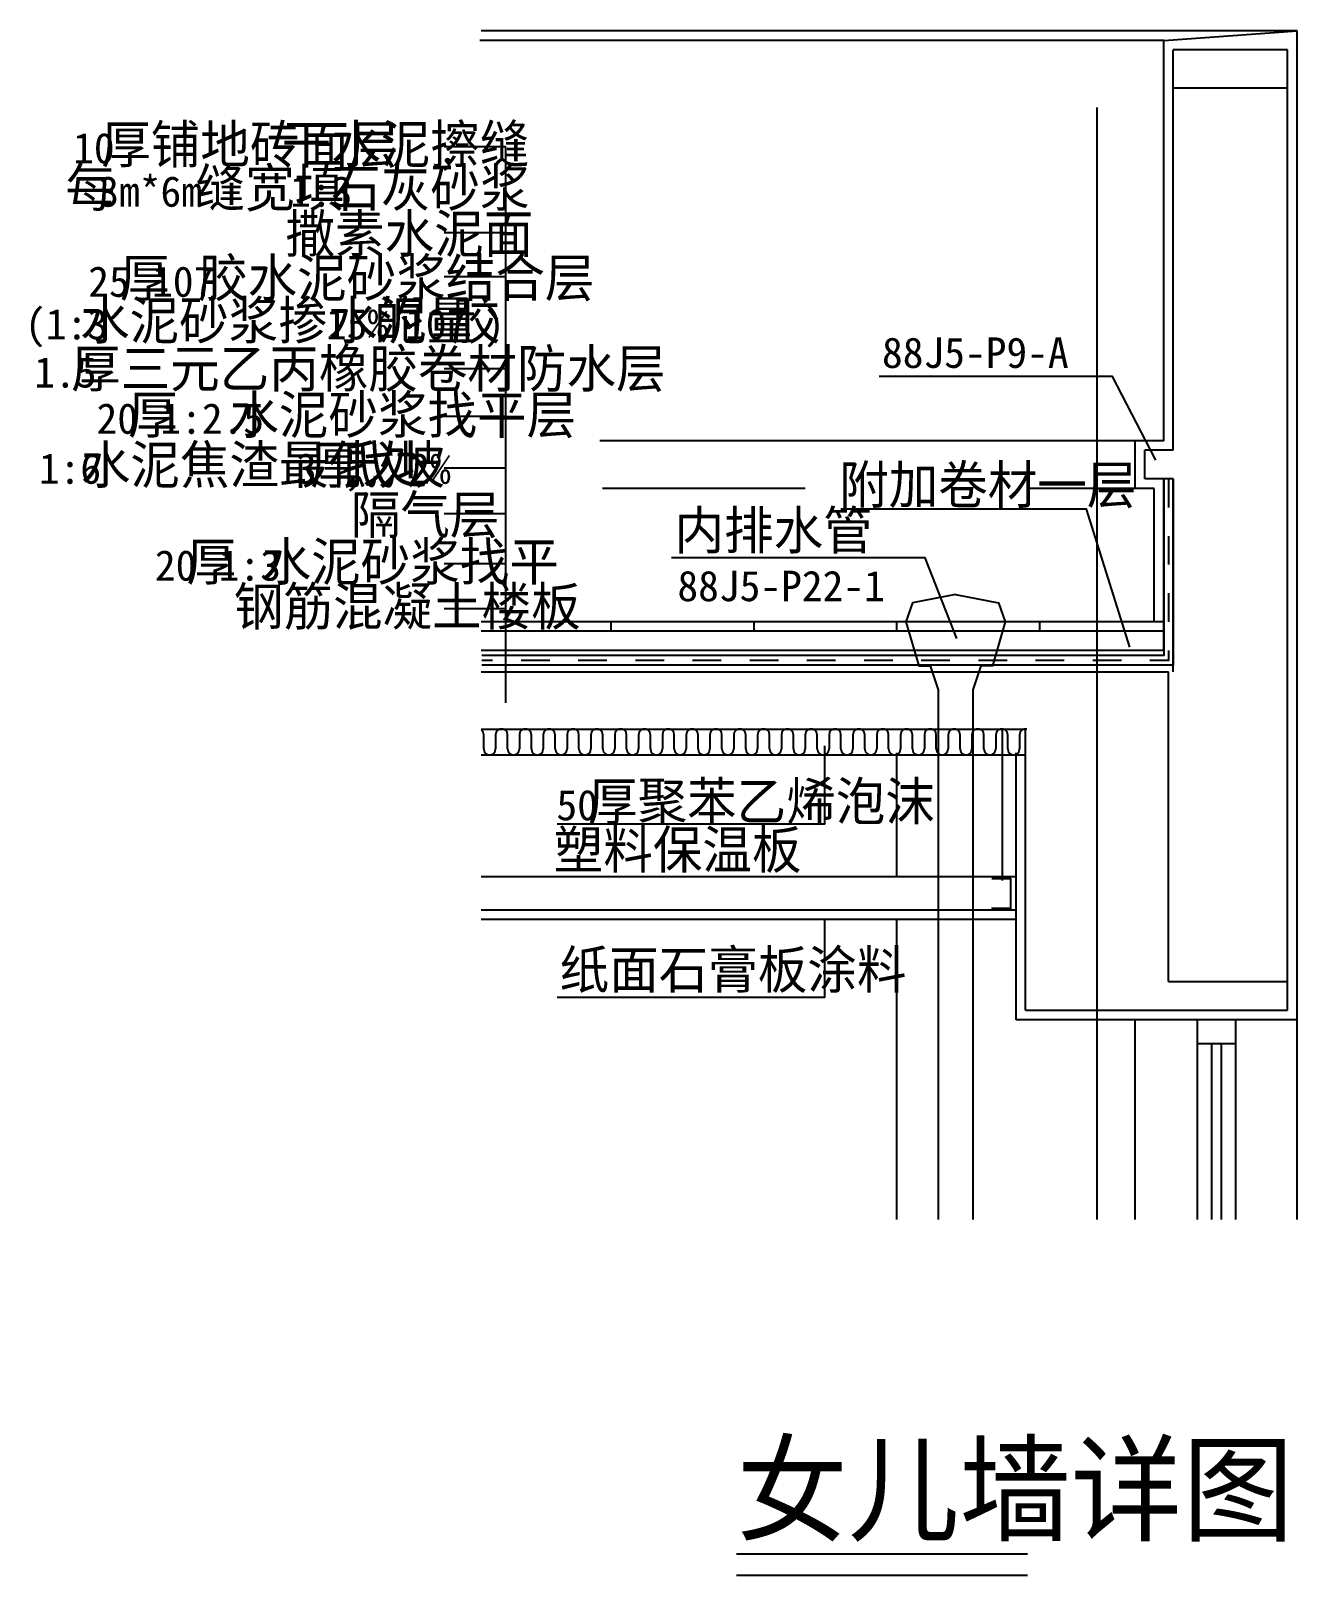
# Model space of a CAD drawing. Header units: metres. Extents: x 9942 to 12600, y 7954 to 11195.
import ezdxf

# ---------------------------------------------------------------- set-up
doc = ezdxf.new("R2010")
doc.units = ezdxf.units.M
for name, color, linetype in [('DOTE', 1, 'Continuous'), ('PUB_DIM', 3, 'Continuous'), ('PUB_HATCH', 7, 'Continuous'), ('PUB_TEXT', 7, 'Continuous'), ('S_SURFACE', 6, 'Continuous'), ('SURFACE', 6, 'Continuous'), ('WALL', 255, 'Continuous'), ('WINDOW', 2, 'Continuous')]:
    doc.layers.add(name, color=color, linetype=linetype)

# ---------------------------------------------------------------- blocks, each defined once
blk = doc.blocks.new('M_N12GXS')
at = {"layer": 'DOTE'}
blk.add_line((-420, 0), (-420, 2334.06), dxfattribs=at)
at = {"layer": 'PUB_DIM'}
for p, q in [((-1660.89, 2251.51), (-1790.31, 2251.51)), ((-1660.89, 1084.53), (-1660.89, 2251.51)), ((-1660.89, 2070.67), (-1790.31, 2070.67)), ((-1660.89, 1978.24), (-1790.31, 1978.24)), ((-1660.89, 1785.35), (-1790.31, 1785.35)), ((-1660.89, 1685.29), (-1790.31, 1685.29)), ((-1660.89, 1576.9), (-1790.31, 1576.9)), ((-1660.89, 1481.02), (-1790.31, 1481.02)), ((-1660.89, 1376.18), (-1790.31, 1376.18)), ((-1660.89, 1281.5), (-1790.31, 1281.5))]:
    blk.add_line(p, q, dxfattribs=at)
for points in [[(-296.9, 1594), (-387.62, 1769.27), (-877.5, 1769.27)], [(-351.33, 1201.14), (-442.05, 1491.25), (-957.89, 1491.25)], [(-714.21, 1219.27), (-780.73, 1388.5), (-1312.95, 1388.5)], [(-992.04, 994.48), (-992.04, 829.55), (-1553.59, 829.55)], [(-992.04, 630.79), (-992.04, 465.86), (-1553.59, 465.86)]]:
    blk.add_lwpolyline(points, dxfattribs=at)
at = {"layer": 'PUB_HATCH'}
for p, q in [((-280, 1194.57), (-280, 1554.57)), ((-280, 1254.57), (-1712.56, 1254.57)), ((-280, 1234.57), (-1712.56, 1234.57)), ((-1440, 1234.57), (-1440, 1254.57)), ((-1140, 1234.57), (-1140, 1254.57)), ((-840, 1234.57), (-840, 1254.57)), ((-540, 1234.57), (-540, 1254.57)), ((-280, 1194.57), (-1712.56, 1194.57)), ((-1708.59, 1022.72), (-1712.11, 1027.12)), ((-1712.11, 1027.12), (-1712.11, 1027.12)), ((-1707.5, 1017.22), (-1708.59, 1022.72)), ((-1707.5, 987.81), (-1707.5, 1017.22)), ((-1681.41, 1022.72), (-1682.5, 1017.22)), ((-1682.5, 1017.22), (-1682.5, 987.81)), ((-1677.89, 1027.12), (-1681.41, 1022.72)), ((-1672.82, 1029.57), (-1677.89, 1027.12)), ((-1667.18, 1029.57), (-1672.82, 1029.57)), ((-1662.11, 1027.12), (-1667.18, 1029.57)), ((-1658.59, 1022.72), (-1662.11, 1027.12)), ((-1657.5, 1017.22), (-1658.59, 1022.72)), ((-1657.5, 987.81), (-1657.5, 1017.22)), ((-1631.41, 1022.72), (-1632.5, 1017.22)), ((-1632.5, 1017.22), (-1632.5, 987.81)), ((-1627.89, 1027.12), (-1631.41, 1022.72)), ((-1622.82, 1029.57), (-1627.89, 1027.12)), ((-1617.18, 1029.57), (-1622.82, 1029.57)), ((-1612.11, 1027.12), (-1617.18, 1029.57)), ((-1608.59, 1022.72), (-1612.11, 1027.12)), ((-1607.5, 1017.22), (-1608.59, 1022.72)), ((-1607.5, 987.81), (-1607.5, 1017.22)), ((-1581.41, 1022.72), (-1582.5, 1017.22)), ((-1582.5, 1017.22), (-1582.5, 987.81)), ((-1577.89, 1027.12), (-1581.41, 1022.72)), ((-1572.82, 1029.57), (-1577.89, 1027.12)), ((-1567.18, 1029.57), (-1572.82, 1029.57)), ((-1562.11, 1027.12), (-1567.18, 1029.57)), ((-1558.59, 1022.72), (-1562.11, 1027.12)), ((-1557.5, 1017.22), (-1558.59, 1022.72)), ((-1557.5, 987.81), (-1557.5, 1017.22)), ((-1531.41, 1022.72), (-1532.5, 1017.22)), ((-1532.5, 1017.22), (-1532.5, 987.81)), ((-1527.89, 1027.12), (-1531.41, 1022.72)), ((-1522.82, 1029.57), (-1527.89, 1027.12)), ((-1517.18, 1029.57), (-1522.82, 1029.57)), ((-1512.11, 1027.12), (-1517.18, 1029.57)), ((-1508.59, 1022.72), (-1512.11, 1027.12)), ((-1507.5, 1017.22), (-1508.59, 1022.72)), ((-1507.5, 987.81), (-1507.5, 1017.22)), ((-1481.41, 1022.72), (-1482.5, 1017.22)), ((-1482.5, 1017.22), (-1482.5, 987.81)), ((-1477.89, 1027.12), (-1481.41, 1022.72)), ((-1472.82, 1029.57), (-1477.89, 1027.12)), ((-1467.18, 1029.57), (-1472.82, 1029.57)), ((-1462.11, 1027.12), (-1467.18, 1029.57)), ((-1458.59, 1022.72), (-1462.11, 1027.12)), ((-1457.5, 1017.22), (-1458.59, 1022.72)), ((-1457.5, 987.81), (-1457.5, 1017.22)), ((-1431.41, 1022.72), (-1432.5, 1017.22)), ((-1432.5, 1017.22), (-1432.5, 987.81)), ((-1427.89, 1027.12), (-1431.41, 1022.72)), ((-1422.82, 1029.57), (-1427.89, 1027.12)), ((-1417.18, 1029.57), (-1422.82, 1029.57)), ((-1412.11, 1027.12), (-1417.18, 1029.57)), ((-1408.59, 1022.72), (-1412.11, 1027.12)), ((-1407.5, 1017.22), (-1408.59, 1022.72)), ((-1407.5, 987.81), (-1407.5, 1017.22)), ((-1381.41, 1022.72), (-1382.5, 1017.22)), ((-1382.5, 1017.22), (-1382.5, 987.81)), ((-1377.89, 1027.12), (-1381.41, 1022.72)), ((-1372.82, 1029.57), (-1377.89, 1027.12)), ((-1367.18, 1029.57), (-1372.82, 1029.57)), ((-1362.11, 1027.12), (-1367.18, 1029.57)), ((-1358.59, 1022.72), (-1362.11, 1027.12)), ((-1357.5, 1017.22), (-1358.59, 1022.72)), ((-1357.5, 987.81), (-1357.5, 1017.22)), ((-1331.41, 1022.72), (-1332.5, 1017.22)), ((-1332.5, 1017.22), (-1332.5, 987.81)), ((-1327.89, 1027.12), (-1331.41, 1022.72)), ((-1322.82, 1029.57), (-1327.89, 1027.12)), ((-1317.18, 1029.57), (-1322.82, 1029.57)), ((-1312.11, 1027.12), (-1317.18, 1029.57)), ((-1308.59, 1022.72), (-1312.11, 1027.12)), ((-1307.5, 1017.22), (-1308.59, 1022.72)), ((-1307.5, 987.81), (-1307.5, 1017.22)), ((-1281.41, 1022.72), (-1282.5, 1017.22)), ((-1282.5, 1017.22), (-1282.5, 987.81)), ((-1277.89, 1027.12), (-1281.41, 1022.72)), ((-1272.82, 1029.57), (-1277.89, 1027.12)), ((-1267.18, 1029.57), (-1272.82, 1029.57)), ((-1262.11, 1027.12), (-1267.18, 1029.57)), ((-1258.59, 1022.72), (-1262.11, 1027.12)), ((-1257.5, 1017.22), (-1258.59, 1022.72)), ((-1257.5, 987.81), (-1257.5, 1017.22)), ((-1231.41, 1022.72), (-1232.5, 1017.22)), ((-1232.5, 1017.22), (-1232.5, 987.81)), ((-1227.89, 1027.12), (-1231.41, 1022.72)), ((-1222.82, 1029.57), (-1227.89, 1027.12)), ((-1217.18, 1029.57), (-1222.82, 1029.57)), ((-1212.11, 1027.12), (-1217.18, 1029.57)), ((-1208.59, 1022.72), (-1212.11, 1027.12)), ((-1207.5, 1017.22), (-1208.59, 1022.72)), ((-1207.5, 987.81), (-1207.5, 1017.22)), ((-1181.41, 1022.72), (-1182.5, 1017.22)), ((-1182.5, 1017.22), (-1182.5, 987.81)), ((-1177.89, 1027.12), (-1181.41, 1022.72)), ((-1172.82, 1029.57), (-1177.89, 1027.12)), ((-1167.18, 1029.57), (-1172.82, 1029.57)), ((-1162.11, 1027.12), (-1167.18, 1029.57)), ((-1158.59, 1022.72), (-1162.11, 1027.12)), ((-1157.5, 1017.22), (-1158.59, 1022.72)), ((-1157.5, 987.81), (-1157.5, 1017.22)), ((-1131.41, 1022.72), (-1132.5, 1017.22)), ((-1132.5, 1017.22), (-1132.5, 987.81)), ((-1127.89, 1027.12), (-1131.41, 1022.72)), ((-1122.82, 1029.57), (-1127.89, 1027.12)), ((-1117.18, 1029.57), (-1122.82, 1029.57)), ((-1112.11, 1027.12), (-1117.18, 1029.57)), ((-1108.59, 1022.72), (-1112.11, 1027.12)), ((-1107.5, 1017.22), (-1108.59, 1022.72)), ((-1107.5, 987.81), (-1107.5, 1017.22)), ((-1081.41, 1022.72), (-1082.5, 1017.22)), ((-1082.5, 1017.22), (-1082.5, 987.81)), ((-1077.89, 1027.12), (-1081.41, 1022.72)), ((-1072.82, 1029.57), (-1077.89, 1027.12)), ((-1067.18, 1029.57), (-1072.82, 1029.57)), ((-1062.11, 1027.12), (-1067.18, 1029.57)), ((-1058.59, 1022.72), (-1062.11, 1027.12)), ((-1057.5, 1017.22), (-1058.59, 1022.72)), ((-1057.5, 987.81), (-1057.5, 1017.22)), ((-1031.41, 1022.72), (-1032.5, 1017.22)), ((-1032.5, 1017.22), (-1032.5, 987.81)), ((-1027.89, 1027.12), (-1031.41, 1022.72)), ((-1022.82, 1029.57), (-1027.89, 1027.12)), ((-1017.18, 1029.57), (-1022.82, 1029.57)), ((-1012.11, 1027.12), (-1017.18, 1029.57)), ((-1008.59, 1022.72), (-1012.11, 1027.12)), ((-1007.5, 1017.22), (-1008.59, 1022.72)), ((-1007.5, 987.81), (-1007.5, 1017.22)), ((-981.41, 1022.72), (-982.5, 1017.22)), ((-982.5, 1017.22), (-982.5, 987.81)), ((-977.89, 1027.12), (-981.41, 1022.72)), ((-972.82, 1029.57), (-977.89, 1027.12)), ((-967.18, 1029.57), (-972.82, 1029.57)), ((-962.11, 1027.12), (-967.18, 1029.57)), ((-958.59, 1022.72), (-962.11, 1027.12)), ((-957.5, 1017.22), (-958.59, 1022.72)), ((-957.5, 987.81), (-957.5, 1017.22)), ((-931.41, 1022.72), (-932.5, 1017.22)), ((-932.5, 1017.22), (-932.5, 987.81)), ((-927.89, 1027.12), (-931.41, 1022.72)), ((-922.82, 1029.57), (-927.89, 1027.12)), ((-917.18, 1029.57), (-922.82, 1029.57)), ((-912.11, 1027.12), (-917.18, 1029.57)), ((-908.59, 1022.72), (-912.11, 1027.12)), ((-907.5, 1017.22), (-908.59, 1022.72)), ((-907.5, 987.81), (-907.5, 1017.22)), ((-881.41, 1022.72), (-882.5, 1017.22)), ((-882.5, 1017.22), (-882.5, 987.81)), ((-877.89, 1027.12), (-881.41, 1022.72)), ((-872.82, 1029.57), (-877.89, 1027.12)), ((-867.18, 1029.57), (-872.82, 1029.57)), ((-862.11, 1027.12), (-867.18, 1029.57)), ((-858.59, 1022.72), (-862.11, 1027.12)), ((-857.5, 1017.22), (-858.59, 1022.72)), ((-857.5, 987.81), (-857.5, 1017.22)), ((-831.41, 1022.72), (-832.5, 1017.22)), ((-832.5, 1017.22), (-832.5, 987.81)), ((-827.89, 1027.12), (-831.41, 1022.72)), ((-822.82, 1029.57), (-827.89, 1027.12)), ((-817.18, 1029.57), (-822.82, 1029.57)), ((-812.11, 1027.12), (-817.18, 1029.57)), ((-808.59, 1022.72), (-812.11, 1027.12)), ((-807.5, 1017.22), (-808.59, 1022.72)), ((-807.5, 987.81), (-807.5, 1017.22)), ((-781.41, 1022.72), (-782.5, 1017.22)), ((-782.5, 1017.22), (-782.5, 987.81)), ((-777.89, 1027.12), (-781.41, 1022.72)), ((-772.82, 1029.57), (-777.89, 1027.12)), ((-767.18, 1029.57), (-772.82, 1029.57)), ((-762.11, 1027.12), (-767.18, 1029.57)), ((-758.59, 1022.72), (-762.11, 1027.12)), ((-757.5, 1017.22), (-758.59, 1022.72)), ((-757.5, 987.81), (-757.5, 1017.22)), ((-731.41, 1022.72), (-732.5, 1017.22)), ((-732.5, 1017.22), (-732.5, 987.81)), ((-727.89, 1027.12), (-731.41, 1022.72)), ((-722.82, 1029.57), (-727.89, 1027.12)), ((-717.18, 1029.57), (-722.82, 1029.57)), ((-712.11, 1027.12), (-717.18, 1029.57)), ((-708.59, 1022.72), (-712.11, 1027.12)), ((-707.5, 1017.22), (-708.59, 1022.72)), ((-707.5, 987.81), (-707.5, 1017.22)), ((-681.41, 1022.72), (-682.5, 1017.22)), ((-682.5, 1017.22), (-682.5, 987.81)), ((-677.89, 1027.12), (-681.41, 1022.72)), ((-672.82, 1029.57), (-677.89, 1027.12)), ((-667.18, 1029.57), (-672.82, 1029.57)), ((-662.11, 1027.12), (-667.18, 1029.57)), ((-658.59, 1022.72), (-662.11, 1027.12)), ((-657.5, 1017.22), (-658.59, 1022.72)), ((-657.5, 987.81), (-657.5, 1017.22)), ((-631.41, 1022.72), (-632.5, 1017.22)), ((-632.5, 1017.22), (-632.5, 987.81)), ((-627.89, 1027.12), (-631.41, 1022.72)), ((-622.82, 1029.57), (-627.89, 1027.12)), ((-617.18, 1029.57), (-622.82, 1029.57)), ((-612.11, 1027.12), (-617.18, 1029.57)), ((-608.59, 1022.72), (-612.11, 1027.12)), ((-607.5, 1017.22), (-608.59, 1022.72)), ((-607.5, 987.81), (-607.5, 1017.22)), ((-581.41, 1022.72), (-582.5, 1017.22)), ((-582.5, 1017.22), (-582.5, 987.81)), ((-577.89, 1027.12), (-581.41, 1022.72)), ((-572.82, 1029.57), (-577.89, 1027.12)), ((-567.18, 1029.57), (-572.82, 1029.57)), ((-1707.5, 987.81), (-1706.41, 982.32)), ((-1706.41, 982.32), (-1702.89, 977.91)), ((-1702.89, 977.91), (-1697.82, 975.47)), ((-1697.82, 975.47), (-1692.18, 975.47)), ((-1692.18, 975.47), (-1687.11, 977.91)), ((-1687.11, 977.91), (-1683.59, 982.32)), ((-1683.59, 982.32), (-1682.5, 987.81)), ((-1657.5, 987.81), (-1656.41, 982.32)), ((-1656.41, 982.32), (-1652.89, 977.91)), ((-1652.89, 977.91), (-1647.82, 975.47)), ((-1647.82, 975.47), (-1642.18, 975.47)), ((-1642.18, 975.47), (-1637.11, 977.91)), ((-1637.11, 977.91), (-1633.59, 982.32)), ((-1633.59, 982.32), (-1632.5, 987.81)), ((-1607.5, 987.81), (-1606.41, 982.32)), ((-1606.41, 982.32), (-1602.89, 977.91)), ((-1602.89, 977.91), (-1597.82, 975.47)), ((-1597.82, 975.47), (-1592.18, 975.47)), ((-1592.18, 975.47), (-1587.11, 977.91)), ((-1587.11, 977.91), (-1583.59, 982.32)), ((-1583.59, 982.32), (-1582.5, 987.81)), ((-1557.5, 987.81), (-1556.41, 982.32)), ((-1556.41, 982.32), (-1552.89, 977.91)), ((-1552.89, 977.91), (-1547.82, 975.47)), ((-1547.82, 975.47), (-1542.18, 975.47)), ((-1542.18, 975.47), (-1537.11, 977.91)), ((-1537.11, 977.91), (-1533.59, 982.32)), ((-1533.59, 982.32), (-1532.5, 987.81)), ((-1507.5, 987.81), (-1506.41, 982.32)), ((-1506.41, 982.32), (-1502.89, 977.91)), ((-1502.89, 977.91), (-1497.82, 975.47)), ((-1497.82, 975.47), (-1492.18, 975.47)), ((-1492.18, 975.47), (-1487.11, 977.91)), ((-1487.11, 977.91), (-1483.59, 982.32)), ((-1483.59, 982.32), (-1482.5, 987.81)), ((-1457.5, 987.81), (-1456.41, 982.32)), ((-1456.41, 982.32), (-1452.89, 977.91)), ((-1452.89, 977.91), (-1447.82, 975.47)), ((-1447.82, 975.47), (-1442.18, 975.47)), ((-1442.18, 975.47), (-1437.11, 977.91)), ((-1437.11, 977.91), (-1433.59, 982.32)), ((-1433.59, 982.32), (-1432.5, 987.81)), ((-1407.5, 987.81), (-1406.41, 982.32)), ((-1406.41, 982.32), (-1402.89, 977.91)), ((-1402.89, 977.91), (-1397.82, 975.47)), ((-1397.82, 975.47), (-1392.18, 975.47)), ((-1392.18, 975.47), (-1387.11, 977.91)), ((-1387.11, 977.91), (-1383.59, 982.32)), ((-1383.59, 982.32), (-1382.5, 987.81)), ((-1357.5, 987.81), (-1356.41, 982.32)), ((-1356.41, 982.32), (-1352.89, 977.91)), ((-1352.89, 977.91), (-1347.82, 975.47)), ((-1347.82, 975.47), (-1342.18, 975.47)), ((-1342.18, 975.47), (-1337.11, 977.91)), ((-1337.11, 977.91), (-1333.59, 982.32)), ((-1333.59, 982.32), (-1332.5, 987.81)), ((-1307.5, 987.81), (-1306.41, 982.32)), ((-1306.41, 982.32), (-1302.89, 977.91)), ((-1302.89, 977.91), (-1297.82, 975.47)), ((-1297.82, 975.47), (-1292.18, 975.47)), ((-1292.18, 975.47), (-1287.11, 977.91)), ((-1287.11, 977.91), (-1283.59, 982.32)), ((-1283.59, 982.32), (-1282.5, 987.81)), ((-1257.5, 987.81), (-1256.41, 982.32)), ((-1256.41, 982.32), (-1252.89, 977.91)), ((-1252.89, 977.91), (-1247.82, 975.47)), ((-1247.82, 975.47), (-1242.18, 975.47)), ((-1242.18, 975.47), (-1237.11, 977.91)), ((-1237.11, 977.91), (-1233.59, 982.32)), ((-1233.59, 982.32), (-1232.5, 987.81)), ((-1207.5, 987.81), (-1206.41, 982.32)), ((-1206.41, 982.32), (-1202.89, 977.91)), ((-1202.89, 977.91), (-1197.82, 975.47)), ((-1197.82, 975.47), (-1192.18, 975.47)), ((-1192.18, 975.47), (-1187.11, 977.91)), ((-1187.11, 977.91), (-1183.59, 982.32)), ((-1183.59, 982.32), (-1182.5, 987.81)), ((-1157.5, 987.81), (-1156.41, 982.32)), ((-1156.41, 982.32), (-1152.89, 977.91)), ((-1152.89, 977.91), (-1147.82, 975.47)), ((-1147.82, 975.47), (-1142.18, 975.47)), ((-1142.18, 975.47), (-1137.11, 977.91)), ((-1137.11, 977.91), (-1133.59, 982.32)), ((-1133.59, 982.32), (-1132.5, 987.81)), ((-1107.5, 987.81), (-1106.41, 982.32)), ((-1106.41, 982.32), (-1102.89, 977.91)), ((-1102.89, 977.91), (-1097.82, 975.47)), ((-1097.82, 975.47), (-1092.18, 975.47)), ((-1092.18, 975.47), (-1087.11, 977.91)), ((-1087.11, 977.91), (-1083.59, 982.32)), ((-1083.59, 982.32), (-1082.5, 987.81)), ((-1057.5, 987.81), (-1056.41, 982.32)), ((-1056.41, 982.32), (-1052.89, 977.91)), ((-1052.89, 977.91), (-1047.82, 975.47)), ((-1047.82, 975.47), (-1042.18, 975.47)), ((-1042.18, 975.47), (-1037.11, 977.91)), ((-1037.11, 977.91), (-1033.59, 982.32)), ((-1033.59, 982.32), (-1032.5, 987.81)), ((-1007.5, 987.81), (-1006.41, 982.32)), ((-1006.41, 982.32), (-1002.89, 977.91)), ((-1002.89, 977.91), (-997.82, 975.47)), ((-997.82, 975.47), (-992.18, 975.47)), ((-992.18, 975.47), (-987.11, 977.91)), ((-987.11, 977.91), (-983.59, 982.32)), ((-983.59, 982.32), (-982.5, 987.81)), ((-957.5, 987.81), (-956.41, 982.32)), ((-956.41, 982.32), (-952.89, 977.91)), ((-952.89, 977.91), (-947.82, 975.47)), ((-947.82, 975.47), (-942.18, 975.47)), ((-942.18, 975.47), (-937.11, 977.91)), ((-937.11, 977.91), (-933.59, 982.32)), ((-933.59, 982.32), (-932.5, 987.81)), ((-907.5, 987.81), (-906.41, 982.32)), ((-906.41, 982.32), (-902.89, 977.91)), ((-902.89, 977.91), (-897.82, 975.47)), ((-897.82, 975.47), (-892.18, 975.47)), ((-892.18, 975.47), (-887.11, 977.91)), ((-887.11, 977.91), (-883.59, 982.32)), ((-883.59, 982.32), (-882.5, 987.81)), ((-857.5, 987.81), (-856.41, 982.32)), ((-856.41, 982.32), (-852.89, 977.91)), ((-852.89, 977.91), (-847.82, 975.47)), ((-847.82, 975.47), (-842.18, 975.47)), ((-842.18, 975.47), (-837.11, 977.91)), ((-837.11, 977.91), (-833.59, 982.32)), ((-833.59, 982.32), (-832.5, 987.81)), ((-807.5, 987.81), (-806.41, 982.32)), ((-806.41, 982.32), (-802.89, 977.91)), ((-802.89, 977.91), (-797.82, 975.47)), ((-797.82, 975.47), (-792.18, 975.47)), ((-792.18, 975.47), (-787.11, 977.91)), ((-787.11, 977.91), (-783.59, 982.32)), ((-783.59, 982.32), (-782.5, 987.81)), ((-757.5, 987.81), (-756.41, 982.32)), ((-756.41, 982.32), (-752.89, 977.91)), ((-752.89, 977.91), (-747.82, 975.47)), ((-747.82, 975.47), (-742.18, 975.47)), ((-742.18, 975.47), (-737.11, 977.91)), ((-737.11, 977.91), (-733.59, 982.32)), ((-733.59, 982.32), (-732.5, 987.81)), ((-707.5, 987.81), (-706.41, 982.32)), ((-706.41, 982.32), (-702.89, 977.91)), ((-702.89, 977.91), (-697.82, 975.47)), ((-697.82, 975.47), (-692.18, 975.47)), ((-692.18, 975.47), (-687.11, 977.91)), ((-687.11, 977.91), (-683.59, 982.32)), ((-683.59, 982.32), (-682.5, 987.81)), ((-657.5, 987.81), (-656.41, 982.32)), ((-656.41, 982.32), (-652.89, 977.91)), ((-652.89, 977.91), (-647.82, 975.47)), ((-647.82, 975.47), (-642.18, 975.47)), ((-642.18, 975.47), (-637.11, 977.91)), ((-637.11, 977.91), (-633.59, 982.32)), ((-633.59, 982.32), (-632.5, 987.81)), ((-607.5, 987.81), (-606.41, 982.32)), ((-606.41, 982.32), (-602.89, 977.91)), ((-602.89, 977.91), (-597.82, 975.47)), ((-597.82, 975.47), (-592.18, 975.47)), ((-592.18, 975.47), (-587.11, 977.91)), ((-587.11, 977.91), (-583.59, 982.32)), ((-583.59, 982.32), (-582.5, 987.81)), ((-590, 719.57), (-1712.56, 719.57)), ((-590, 649.57), (-1712.56, 649.57)), ((-590, 629.57), (-1712.56, 629.57)), ((-270, 499.57), (-270, 499.57)), ((-20, 499.57), (-20, 499.57))]:
    blk.add_line(p, q, dxfattribs=at)
at = {"layer": 'S_SURFACE'}
for p, q in [((-280, 2474.57), (-1715.31, 2474.57)), ((0, 2494.57), (-1712.56, 2494.57)), ((-280, 2474.57), (0, 2494.57)), ((-280, 1634.57), (-280, 2474.57)), ((0, 0), (0, 2494.57)), ((-280, 1634.57), (-1463.88, 1634.57)), ((-340, 1534.57), (-340, 1634.57)), ((-1032.68, 1534.57), (-1458.07, 1534.57)), ((-300, 1534.57), (-562.05, 1534.57)), ((-300, 1254.57), (-300, 1534.57)), ((-1712.56, 975.44), (-570, 975.44)), ((-840, 719.57), (-840, 979.57)), ((-590, 419.57), (-590, 979.57)), ((-840, 0), (-840, 629.57)), ((0, 419.57), (-590, 419.57)), ((-340, 0), (-340, 419.57))]:
    blk.add_line(p, q, dxfattribs=at)
for points in [[(-717.12, 1311.74), (-807.08, 1294.27), (-821.13, 1254.57), (-794.43, 1162.24), (-770.53, 1162.24), (-753.66, 1111.67), (-753.66, 0)], [(-717.12, 1311.74), (-627.16, 1294.27), (-613.1, 1254.57), (-639.81, 1162.24), (-663.71, 1162.24), (-680.57, 1111.67), (-680.57, 0)]]:
    blk.add_lwpolyline(points, dxfattribs=at)
at = {"layer": 'SURFACE'}
for points in [[(-260, 1554.57), (-260, 1163.58), (-1711.47, 1163.58)], [(-280, 1554.57), (-280, 1183.58), (-1711.47, 1183.58)], [(-270, 1554.57), (-270, 1494.57)], [(-270, 1434.57), (-270, 1374.57)], [(-270, 1314.57), (-270, 1254.57)], [(-1689.01, 1173.58), (-1711.47, 1173.58)], [(-1569.01, 1173.58), (-1629.01, 1173.58)], [(-1449.01, 1173.58), (-1509.01, 1173.58)], [(-1329.01, 1173.58), (-1389.01, 1173.58)], [(-1209.01, 1173.58), (-1269.01, 1173.58)], [(-1089.01, 1173.58), (-1149.01, 1173.58)], [(-969.01, 1173.58), (-1029.01, 1173.58)], [(-849.01, 1173.58), (-909.01, 1173.58)], [(-729.01, 1173.58), (-789.01, 1173.58)], [(-609.01, 1173.58), (-669.01, 1173.58)], [(-489.01, 1173.58), (-549.01, 1173.58)], [(-369.01, 1173.58), (-429.01, 1173.58)], [(-270, 1194.57), (-270, 1173.58), (-309.01, 1173.58)]]:
    blk.add_lwpolyline(points, dxfattribs=at)
at = {"layer": 'WALL'}
for p, q in [((-20, 2454.57), (-260, 2454.57)), ((-260, 2374.57), (-260, 2454.57)), ((-20, 2374.57), (-20, 2454.57)), ((-260, 1614.57), (-260, 2374.57)), ((-20, 2374.57), (-260, 2374.57)), ((-20, 499.57), (-20, 2374.57)), ((-320, 1554.57), (-320, 1614.57)), ((-260, 1614.57), (-320, 1614.57)), ((-260, 1554.57), (-320, 1554.57)), ((-260, 1149.57), (-260, 1554.57)), ((-1712.56, 1149.57), (-270, 1149.57)), ((-270, 499.57), (-270, 1149.57)), ((-1712.56, 1029.57), (-570, 1029.57)), ((-618.21, 711.82), (-618.21, 1029.57)), ((-570, 439.57), (-570, 1029.57)), ((-270, 499.57), (-20, 499.57)), ((-20, 439.57), (-20, 499.57)), ((-570, 439.57), (-20, 439.57))]:
    blk.add_line(p, q, dxfattribs=at)
blk.add_lwpolyline([(-640.72, 715.54), (-601.9, 715.54), (-601.9, 652.96), (-641.6, 652.96)], dxfattribs=at)
at = {"layer": 'WINDOW'}
for p, q in [((-209.51, 419.57), (-209.51, 0)), ((-129.51, 419.57), (-129.51, 0)), ((-209.51, 369.57), (-129.51, 369.57)), ((-179.51, 369.57), (-179.51, 0)), ((-159.51, 369.57), (-159.51, 0))]:
    blk.add_line(p, q, dxfattribs=at)
at = {"layer": 'PUB_TEXT'}
for s, height, p in [('厚铺地砖面层', 80, (-2510.32, 2216.56)), ('干水泥擦缝', 80, (-2131.58, 2217.13)), ('10', 64, (-2569.35, 2216.56)), ('每', 80, (-2585.27, 2125.59)), ('缝宽填', 80, (-2312.41, 2125.59)), ('石灰砂浆', 80, (-2027.36, 2125.59)), (',', 64, (-1805.39, 2217.13)), ('3m*6m', 64, (-2516.59, 2125.59)), ('1:3', 64, (-2113.82, 2125.59)), ('撒素水泥面', 80, (-2123.47, 2029.14)), ('厚', 80, (-2471.31, 1936.49)), ('胶水泥砂浆结合层', 80, (-2307.03, 1936.49)), ('25', 64, (-2537.66, 1936.49)), ('107', 64, (-2403.64, 1936.49)), ('(1:3', 64, (-2670.36, 1847.16)), ('水泥砂浆掺水泥量', 80, (-2554.77, 1847.16)), ('的', 80, (-1937.69, 1847.16)), ('胶', 80, (-1775.93, 1847.16)), (')', 64, (-1707.25, 1847.16)), ('15%', 64, (-2038.6, 1847.16)), ('107', 64, (-1872.54, 1847.16)), ('88J5-P9-A', 64, (-871.45, 1787.4)), ('厚三元乙丙橡胶卷材防水层', 80, (-2573.64, 1746.12)), ('1.5', 64, (-2650.96, 1746.12)), ('厚', 80, (-2453.94, 1649.13)), ('水泥砂浆找平层', 80, (-2241.42, 1649.13)), ('20', 64, (-2520.29, 1649.13)), ('1:2.5', 64, (-2386.27, 1649.13)), ('水泥焦渣最低处', 80, (-2553.16, 1544.23)), ('厚', 80, (-2071.71, 1544.23)), ('找坡', 80, (-1996.71, 1544.23)), ('1:6', 64, (-2641.32, 1544.23)), ('3', 64, (-2101.48, 1544.23)), ('2%', 64, (-1863.52, 1544.23)), ('附加卷材一层', 80, (-961.42, 1502.21)), (',', 64, (-2004.03, 1544.23)), ('隔气层', 80, (-1986.41, 1439.27)), ('内排水管', 80, (-1306.9, 1406.64)), ('厚', 80, (-2331.42, 1340.82)), ('水泥砂浆找平', 80, (-2173.76, 1340.82)), ('20', 64, (-2397.77, 1340.82)), ('1:3', 64, (-2263.75, 1340.82)), ('88J5-P22-1', 64, (-1300.86, 1297.85)), ('钢筋混凝土楼板', 80, (-2231.95, 1246.9)), ('厚聚苯乙烯泡沫', 80, (-1488.51, 838.01)), ('50', 64, (-1554.86, 838.01)), ('塑料保温板', 80, (-1560.45, 736.52)), ('纸面石膏板涂料', 80, (-1548.11, 484.73))]:
    blk.add_text(s, height=height, dxfattribs=at).set_placement(p)

msp = doc.modelspace()

# ---------------------------------------------------------------- linework, layer by layer
at = {"layer": 'PUB_TEXT'}
for points in [[(11423.18, 7999.06), (12034.28, 7999.06)], [(11423.18, 7954.06), (12034.28, 7954.06)]]:
    msp.add_lwpolyline(points, dxfattribs=at)

# ---------------------------------------------------------------- block references
msp.add_blockref('M_N12GXS', (12600, 8700))

# ---------------------------------------------------------------- texts
msp.add_text('女儿墙详图', height=180, dxfattribs=at).set_placement((11423.18, 8044.06))

doc.saveas('drawing.dxf')
